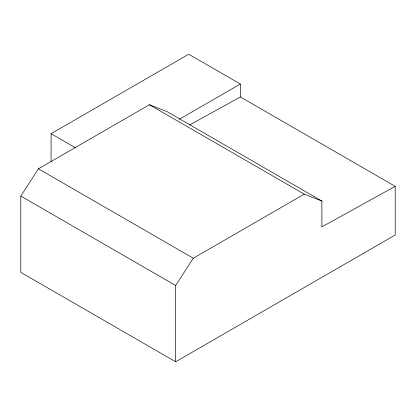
<?xml version="1.0" encoding="UTF-8"?>
<svg xmlns="http://www.w3.org/2000/svg" width="416" height="416" viewBox="0 0 416 416"><rect width="100%" height="100%" fill="white"/><g stroke="black" fill="none" stroke-linecap="round" stroke-linejoin="round"><path stroke-width="0.62" d="M20.8 196.076L38.433 168.813L149.417 104.738L167.05 111.644L321.901 201.048L321.901 226.876L395.2 186.342L395.2 235.019L175.651 361.774L20.8 272.371L20.8 196.076L175.651 285.48L175.651 361.774M175.651 285.48L193.289 258.216L304.268 194.142L321.901 201.048M51.085 161.574L51.085 133.697L188.729 54.226L240.349 84.027L240.349 96.938L395.2 186.342M179.358 119.236L240.349 84.027M189.779 124.904L240.349 96.938M149.417 104.738L304.268 194.142M51.085 133.697L75.769 147.95M38.433 168.813L193.289 258.216"/></g></svg>
